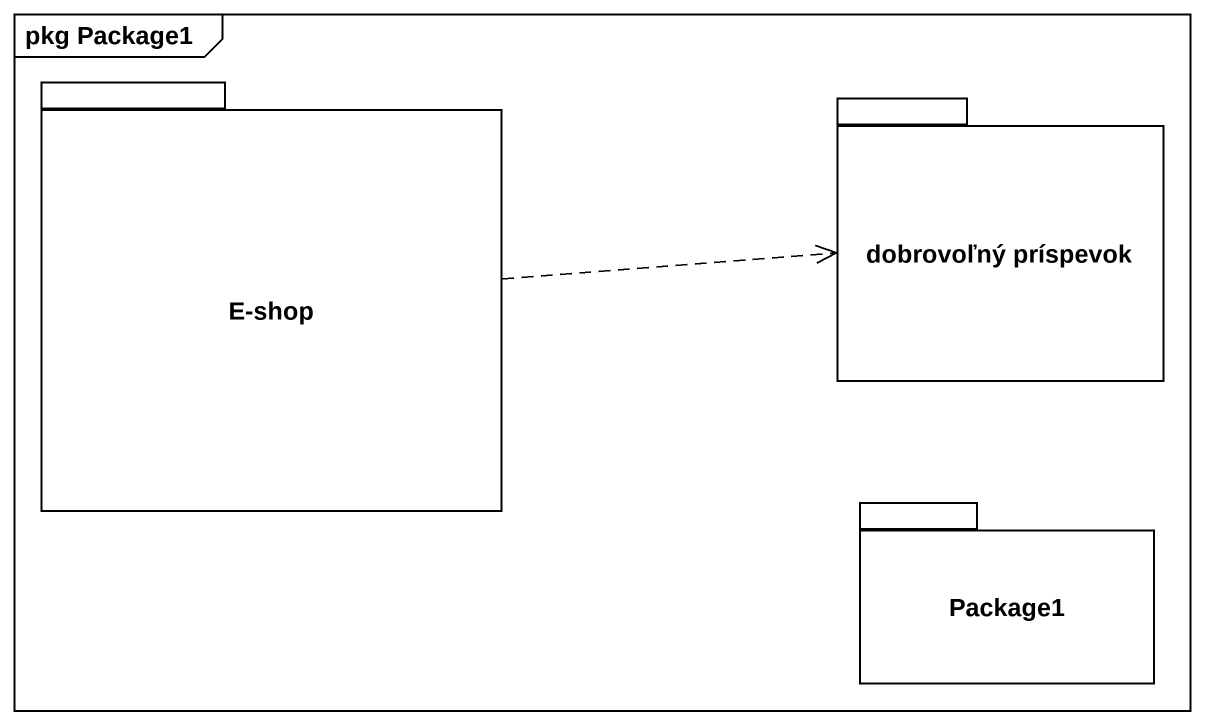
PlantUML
@startuml
mainframe pkg Package1
package "E-shop" as E_shop {
}
package "dobrovoľný príspevok" as dobrovoľný_príspevok {
}
package Package1 {
}
E_shop .right.> dobrovoľný_príspevok
@enduml
